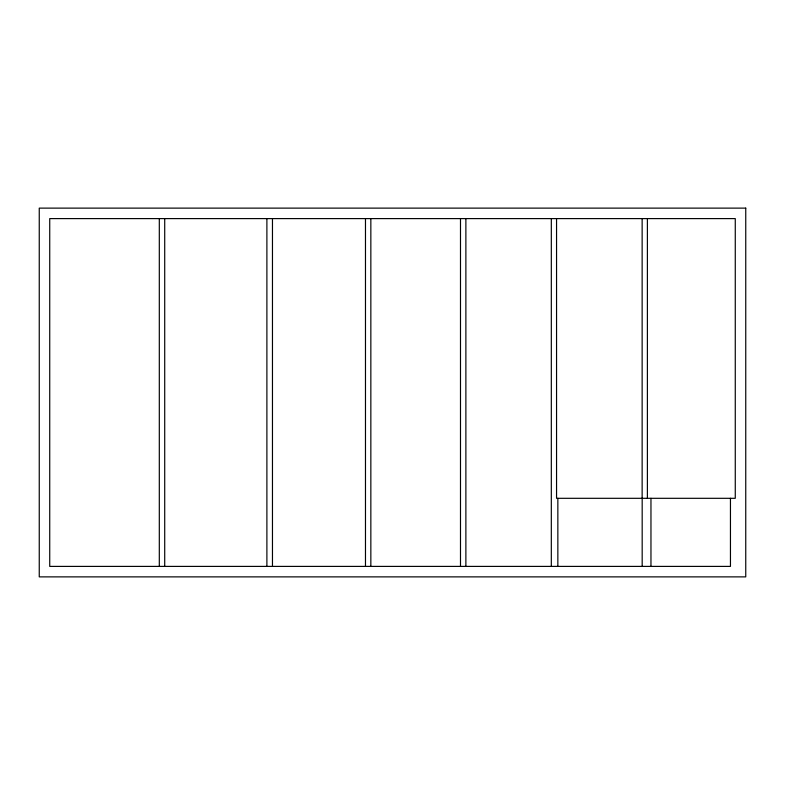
<?xml version="1.0" encoding="UTF-8"?>
<svg xmlns="http://www.w3.org/2000/svg" width="785" height="785" viewBox="0 0 785 785"><rect width="100%" height="100%" fill="white"/><g stroke="black" fill="none" stroke-linecap="round" stroke-linejoin="round"><path stroke-width="1.18" d="M730.452 498.308L730.452 566.397L49.73 566.397L49.73 218.603L735.27 218.603L735.27 498.308L556.555 498.308L556.555 218.603M650.961 498.308L650.961 566.397M647.389 218.603L647.389 498.308M642.179 498.308L642.179 566.397M642.14 218.603L642.14 498.308M557.85 498.308L557.85 566.397M551.315 218.603L551.315 566.397M465.878 218.603L465.878 566.397M460.491 218.603L460.491 566.397M370.844 218.603L370.844 566.397M365.476 218.603L365.476 566.397M272.464 218.603L272.464 566.397M266.89 218.603L266.89 566.397M164.713 218.603L164.713 566.397M159.306 218.603L159.306 566.397M745.75 208.123L39.25 208.123L39.25 576.877L745.75 576.877L745.75 208.123"/></g></svg>
